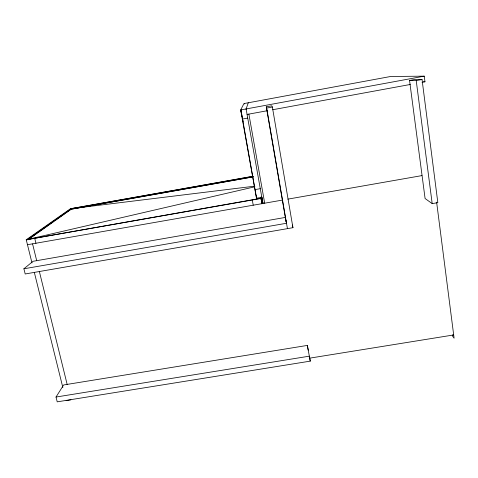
<?xml version="1.0" encoding="UTF-8"?>
<svg xmlns="http://www.w3.org/2000/svg" width="478" height="478" viewBox="0 0 478 478"><rect width="100%" height="100%" fill="white"/><g stroke="black" fill="none" stroke-linecap="round" stroke-linejoin="round"><path stroke-width="0.72" d="M256.543 198.155L261.836 197.414M422.038 82.318L424.966 81.78L424.249 76.157L390.634 76.492L243.941 103.571L240.679 109.946L256.543 198.346L256.339 195.759M262.918 203.509L246.098 108.948L248.291 102.764M241.097 110.759L256.333 196.996M56.016 397.039L63.622 384.969L307.372 345.409L310.252 361.135L57.223 401.843L56.016 397.039L309.391 356.164L310.252 361.135M23.9 268.791L33.048 261.305L285.336 217.43L286.513 223.268L23.9 268.791L25.197 273.972L292.942 227.689L272.364 107.018L271.731 105.811L266.288 106.815L285.671 219.372M27.682 244.682L282.707 200.037M30.174 237.954L35.641 234.095M37.463 232.81L53.267 221.661M54.48 220.8L64.811 213.511M66.03 212.656L71.007 209.137M31.984 262.93L26.248 239.765L70.445 208.761L252.498 176.352M261.06 197.002L261.108 198.442L26.248 239.765L259.924 198.454L261.108 198.442L262.04 203.664L261.448 203.664M26.248 239.765L254.87 186.779M424.249 76.157L240.679 109.946L242.059 116.471M409.55 80.459L415.131 79.432L422.044 79.503L437.83 202.642L432.19 203.616L425.091 198.519L409.55 80.459L416.219 80.579L422.044 79.503M266.288 106.815L266.682 108.064L272.364 107.018M247.078 114.439L267.572 110.675M272.687 109.737L410.327 84.469M242.92 118.968L247.724 118.09M253.221 176.352L70.445 208.761L70.553 209.221L71.228 209.227L253.31 176.824L70.433 209.304M255.563 189.509L260.283 188.679M261.209 198.926L260.624 199.027L261.215 199.021M261.693 202.809L263.163 202.553M287.84 199.135L421.966 175.599M309.415 358.195L453.682 334.947M66.084 400.6L70.947 399.817M70.445 208.761L254.756 186.157M423.502 81.744L424.966 81.78M34.32 272.346L62.851 387.556M34.858 238.833L35.958 243.332M32.576 243.923L36.681 260.6M39.357 271.48L67.201 384.593M292.303 225.019L292.942 227.689M242.824 120.098L243.129 121.549M241.282 109.838L241.402 110.418L241.294 109.809M246.098 108.948L246.218 109.534M252.39 200.575L253.232 205.205M248.883 114.105L264.687 203.198M261.968 197.486L262.876 202.6M244.419 103.499L244.503 103.989L244.425 103.481M266.682 108.064L287.439 228.639M285.85 220.4L286.101 221.87M307.372 345.409L308.202 350.207M416.219 80.579L432.19 203.616M436.629 202.194L454.1 338.185L452.726 336.369L452.541 334.893M261.777 197.032L262.04 203.664M71.228 209.227L27.879 239.872L27.736 239.311L71.12 208.767L71.228 209.227"/></g></svg>
